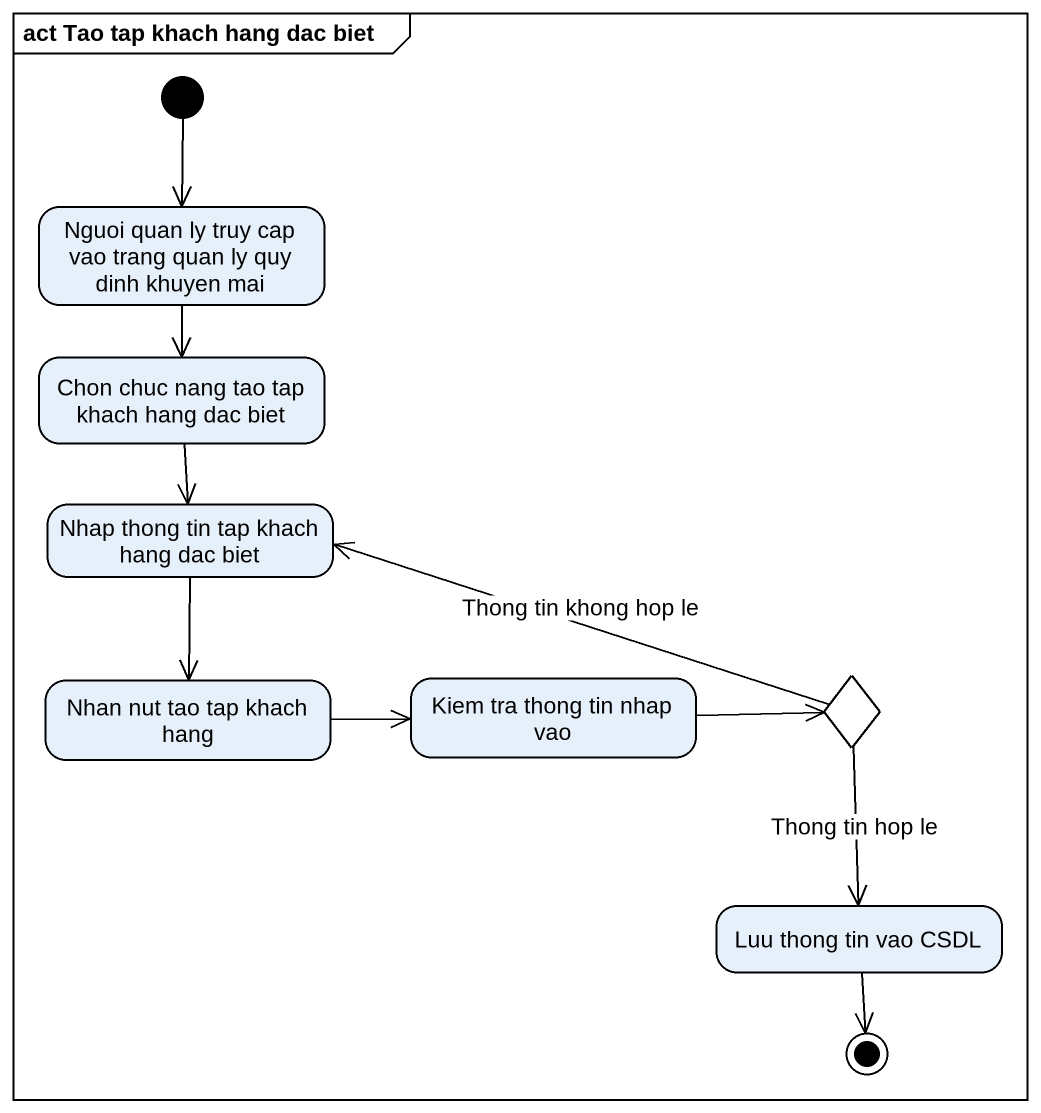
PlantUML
@startuml
mainframe act Tao tap khach hang dac biet
hide empty description
state "Nguoi quan ly truy cap vao trang quan ly quy dinh khuyen mai" as Nguoi_quan_ly_truy_cap_vao
state "Chon chuc nang tao tap khach hang dac biet" as Chon_chuc_nang_tao_tap
state "Nhap thong tin tap khach hang dac biet" as Nhap_thong_tin_tap_khach
state "Nhan nut tao tap khach hang" as Nhan_nut_tao_tap_khach_hang
state "Kiem tra thong tin nhap vao" as Kiem_tra_thong_tin_nhap_vao
state choice1 <<choice>>
state "Luu thong tin vao CSDL" as Luu_thong_tin_vao_CSDL
[*] --> Nguoi_quan_ly_truy_cap_vao
Nguoi_quan_ly_truy_cap_vao --> Chon_chuc_nang_tao_tap
Chon_chuc_nang_tao_tap --> Nhap_thong_tin_tap_khach
Nhap_thong_tin_tap_khach --> Nhan_nut_tao_tap_khach_hang
Nhan_nut_tao_tap_khach_hang -right-> Kiem_tra_thong_tin_nhap_vao
Kiem_tra_thong_tin_nhap_vao -right-> choice1
choice1 -left-> Nhap_thong_tin_tap_khach : Thong tin khong hop le
choice1 --> Luu_thong_tin_vao_CSDL : Thong tin hop le
Luu_thong_tin_vao_CSDL --> [*]
@enduml
